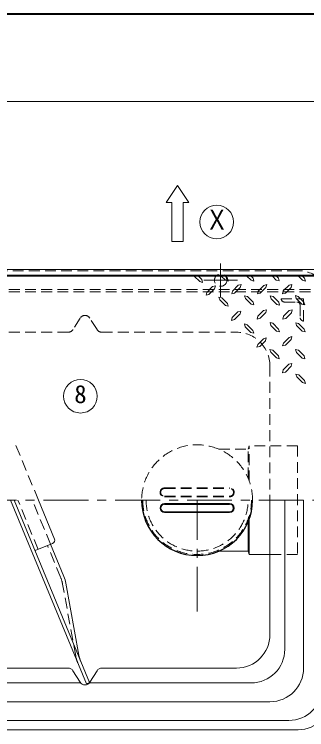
# Model space of a CAD drawing. Units: millimetres at full size, sheet at 1:8; details may follow other scales. Extents: x -1669 to 1571, y -1130 to 1118.
# Drawn here: x -682 to -421, y 479 to 1118 of the extents above; entities that cross this region are included whole.
import ezdxf
from ezdxf.enums import TextEntityAlignment as Align

# ---------------------------------------------------------------- set-up
doc = ezdxf.new("R2010")
doc.units = ezdxf.units.MM
doc.header["$LTSCALE"] = 8
doc.linetypes.add('CHAIN1', pattern=[8, 5, -1, 1, -1])
doc.linetypes.add('DASHED1', pattern=[1.8, 1.2, -0.6])
doc.layers.add('0-0_ﾚｲﾔ1', color=4, linetype='Continuous', lineweight=9)
doc.styles.add('ＭＳ ゴシック', font='')
doc.styles.get('ＭＳ ゴシック').set_extended_font_data('MS Gothic')

msp = doc.modelspace()

# ---------------------------------------------------------------- linework, layer by layer
at = {"layer": '0-0_ﾚｲﾔ1', "color": 1, "lineweight": 40}
msp.add_line((1571.448, 1118.218), (-1668.552, 1118.218), dxfattribs=at)
at = {"layer": '0-0_ﾚｲﾔ1'}
for p, q in [((-1109.552, 1040.218), (-397.552, 1040.218)), ((-521.11, 884.218), (-516.253, 879.477)), ((-496.967, 884.218), (-493.351, 880.602)), ((-493.271, 884.218), (-491.503, 882.45)), ((-491.503, 882.45), (-490.78, 879.959)), ((-474.066, 884.218), (-470.45, 880.602)), ((-470.289, 884.218), (-468.521, 882.45)), ((-468.521, 882.45), (-467.878, 879.879)), ((-451.43, 884.218), (-448.03, 880.682)), ((-447.789, 884.218), (-446.101, 882.531)), ((-446.101, 882.531), (-445.458, 880.04)), ((-428.182, 884.218), (-424.566, 880.602)), ((-424.485, 884.218), (-422.717, 882.45)), ((-422.717, 882.45), (-421.994, 879.879)), ((-490.78, 879.959), (-493.351, 880.602)), ((-467.878, 879.879), (-470.45, 880.602)), ((-445.458, 880.04), (-448.03, 880.682)), ((-421.994, 879.879), (-424.566, 880.602)), ((-509.905, 869.834), (-510.548, 867.343)), ((-507.976, 867.986), (-502.914, 873.048)), ((-487.003, 871.04), (-487.646, 868.548)), ((-485.075, 869.191), (-487.646, 868.548)), ((-485.075, 869.191), (-480.012, 874.254)), ((-464.101, 870.959), (-464.744, 868.468)), ((-462.173, 869.111), (-464.744, 868.468)), ((-462.173, 869.111), (-457.11, 874.173)), ((-441.682, 871.12), (-442.325, 868.629)), ((-439.753, 869.272), (-442.325, 868.629)), ((-439.753, 869.272), (-434.691, 874.334)), ((-507.976, 867.986), (-510.548, 867.343)), ((-498.414, 863.084), (-499.057, 865.656)), ((-496.566, 865.013), (-499.057, 865.656)), ((-498.414, 863.084), (-493.351, 858.022)), ((-496.566, 865.013), (-491.503, 859.87)), ((-475.512, 864.29), (-476.155, 866.861)), ((-473.664, 866.218), (-476.155, 866.861)), ((-475.512, 864.29), (-470.45, 859.227)), ((-473.664, 866.218), (-468.601, 861.075)), ((-452.61, 864.209), (-453.253, 866.781)), ((-450.762, 866.138), (-453.253, 866.781)), ((-452.61, 864.209), (-447.548, 859.147)), ((-450.762, 866.138), (-445.7, 860.995)), ((-430.191, 864.37), (-430.833, 866.941)), ((-428.342, 866.298), (-430.833, 866.941)), ((-430.191, 864.37), (-425.128, 859.307)), ((-428.342, 866.298), (-423.28, 861.156)), ((-490.78, 857.379), (-493.351, 858.022)), ((-491.503, 859.87), (-490.78, 857.379)), ((-467.878, 858.584), (-470.45, 859.227)), ((-468.601, 861.075), (-467.878, 858.584)), ((-444.976, 858.504), (-447.548, 859.147)), ((-445.7, 860.995), (-444.976, 858.504)), ((-422.557, 858.665), (-425.128, 859.307)), ((-423.28, 861.156), (-422.557, 858.665)), ((-485.316, 845.486), (-480.253, 850.548)), ((-462.414, 846.691), (-457.351, 851.754)), ((-439.512, 846.611), (-434.45, 851.673)), ((-487.244, 847.334), (-487.887, 844.843)), ((-485.316, 845.486), (-487.887, 844.843)), ((-464.342, 848.54), (-464.985, 846.048)), ((-462.414, 846.691), (-464.985, 846.048)), ((-441.441, 848.459), (-442.083, 845.968)), ((-439.512, 846.611), (-442.083, 845.968)), ((-475.673, 839.057), (-476.316, 841.629)), ((-473.825, 840.986), (-476.316, 841.629)), ((-475.673, 839.057), (-470.61, 833.995)), ((-473.825, 840.986), (-468.762, 835.843)), ((-452.771, 840.263), (-453.414, 842.834)), ((-450.923, 842.191), (-453.414, 842.834)), ((-452.771, 840.263), (-447.708, 835.2)), ((-450.923, 842.191), (-445.86, 837.048)), ((-429.869, 840.182), (-430.512, 842.754)), ((-428.021, 842.111), (-430.512, 842.754)), ((-429.869, 840.182), (-424.807, 835.12)), ((-428.021, 842.111), (-422.958, 836.968)), ((-468.039, 833.352), (-470.61, 833.995)), ((-468.762, 835.843), (-468.039, 833.352)), ((-445.137, 834.557), (-447.708, 835.2)), ((-445.86, 837.048), (-445.137, 834.557)), ((-422.235, 834.477), (-424.807, 835.12)), ((-422.958, 836.968), (-422.235, 834.477)), ((-462.575, 821.459), (-457.512, 826.522)), ((-441.601, 824.513), (-442.244, 822.022)), ((-439.673, 822.665), (-434.61, 827.727)), ((-464.503, 823.307), (-465.146, 820.816)), ((-462.575, 821.459), (-465.146, 820.816)), ((-452.932, 816.316), (-453.575, 818.888)), ((-451.083, 818.245), (-453.575, 818.888)), ((-451.083, 818.245), (-446.021, 813.102)), ((-439.673, 822.665), (-442.244, 822.022)), ((-430.03, 816.236), (-430.673, 818.807)), ((-428.182, 818.165), (-430.673, 818.807)), ((-428.182, 818.165), (-423.119, 813.022)), ((-452.932, 816.316), (-447.869, 811.254)), ((-446.021, 813.102), (-445.298, 810.611)), ((-430.03, 816.236), (-424.967, 811.173)), ((-423.119, 813.022), (-422.396, 810.531)), ((-445.298, 810.611), (-447.869, 811.254)), ((-422.396, 810.531), (-424.967, 811.173)), ((-441.762, 800.566), (-442.405, 798.075)), ((-439.833, 798.718), (-434.771, 803.781)), ((-439.833, 798.718), (-442.405, 798.075)), ((-427.78, 796.227), (-430.351, 796.87)), ((-429.628, 794.298), (-430.351, 796.87)), ((-429.628, 794.298), (-424.566, 789.316)), ((-427.78, 796.227), (-422.717, 791.165)), ((-421.994, 788.593), (-424.566, 789.316)), ((-422.717, 791.165), (-421.994, 788.593)), ((-440.341, 551.007), (-440.341, 684.218)), ((-547.566, 681.218), (-489.538, 681.218)), ((-547.566, 673.218), (-489.538, 673.218)), ((-472.052, 667.248), (-472.052, 635.718)), ((-637.418, 616.16), (-649.243, 644.85)), ((-499.059, 638.718), (-473.052, 638.718)), ((-453.552, 635.718), (-472.052, 635.718)), ((-623.968, 545.915), (-635.638, 610.095)), ((-622.384, 521.007), (-884.72, 521.007)), ((-470.341, 521.007), (-614.72, 521.007)), ((-436.764, 487.43), (-1070.341, 487.43))]:
    msp.add_line(p, q, dxfattribs=at)
at = {"layer": '0-0_ﾚｲﾔ1', "color": 7, "lineweight": 18}
for p, q in [((-536.052, 965.218), (-546.052, 950.218)), ((-526.052, 950.218), (-536.052, 965.218)), ((-541.052, 950.218), (-546.052, 950.218)), ((-526.052, 950.218), (-531.052, 950.218)), ((-531.052, 950.218), (-531.052, 915.218)), ((-397.552, 890.218), (-1109.552, 890.218)), ((-402.552, 885.218), (-1104.552, 885.218)), ((-684.938, 684.218), (-617.298, 520.112)), ((-645.763, 649.529), (-660.061, 684.218)), ((-453.552, 564.218), (-453.552, 684.218)), ((-647.393, 645.612), (-663.111, 639.134)), ((-633.552, 534.218), (-873.552, 534.218)), ((-622.777, 521.544), (-629.327, 531.892)), ((-607.777, 531.892), (-614.327, 521.544)), ((-603.552, 534.218), (-483.552, 534.218)), ((-428.552, 479.218), (-1078.552, 479.218))]:
    msp.add_line(p, q, dxfattribs=at)
at = {"layer": '0-0_ﾚｲﾔ1', "linetype": 'CHAIN1'}
for p, q in [((-497.552, 865.718), (-497.552, 895.718)), ((-482.552, 880.718), (-512.552, 880.718)), ((-1359.552, 684.218), (-98.552, 684.218)), ((-518.552, 584.718), (-518.552, 684.218))]:
    msp.add_line(p, q, dxfattribs=at)
at = {"layer": '0-0_ﾚｲﾔ1', "linetype": 'DASHED1'}
for p, q in [((-428.552, 889.218), (-1078.552, 889.218)), ((-417.552, 872.518), (-1089.552, 872.518)), ((-417.552, 870.218), (-1089.552, 870.218)), ((-622.777, 846.892), (-629.327, 836.544)), ((-607.777, 836.544), (-614.327, 846.892)), ((-633.552, 834.218), (-873.552, 834.218)), ((-603.552, 834.218), (-483.552, 834.218)), ((-453.552, 804.218), (-453.552, 684.218)), ((-660.061, 684.218), (-681.583, 736.436)), ((-499.059, 729.718), (-473.052, 729.718)), ((-472.052, 701.189), (-472.052, 732.718)), ((-429.052, 732.718), (-472.052, 732.718)), ((-429.052, 732.718), (-429.052, 635.718)), ((-547.566, 695.218), (-489.538, 695.218)), ((-547.566, 694.718), (-489.538, 694.718)), ((-660.337, 640.277), (-678.448, 684.218)), ((-649.243, 644.85), (-665.469, 684.218)), ((-547.566, 687.718), (-489.538, 687.718)), ((-547.566, 687.218), (-489.538, 687.218)), ((-640.312, 615.311), (-652.016, 643.707)), ((-429.052, 635.718), (-453.552, 635.718)), ((-626.863, 545.065), (-638.533, 609.246))]:
    msp.add_line(p, q, dxfattribs=at)
at = {"layer": '0-0_ﾚｲﾔ1', "color": 5, "lineweight": 25}
for p, q in [((-403.552, 884.218), (-1103.552, 884.218)), ((-547.566, 680.718), (-489.538, 680.718)), ((-547.566, 673.718), (-489.538, 673.718))]:
    msp.add_line(p, q, dxfattribs=at)
at = {"layer": '0-0_ﾚｲﾔ1', "color": 7, "linetype": 'DASHED1', "lineweight": 18}
for p, q in [((-443.552, 864.218), (-423.552, 864.218)), ((-423.552, 844.218), (-423.552, 864.218)), ((-440.552, 861.218), (-429.552, 861.218)), ((-426.552, 858.218), (-426.552, 847.218))]:
    msp.add_line(p, q, dxfattribs=at)
at = {"layer": '0-0_ﾚｲﾔ1', "color": 3, "lineweight": 18}
for p, q in [((-423.552, 534.218), (-423.552, 684.218)), ((-453.552, 504.218), (-1053.552, 504.218))]:
    msp.add_line(p, q, dxfattribs=at)
at = {"layer": '0-0_ﾚｲﾔ1', "color": 7, "lineweight": 18}
for points in [[(-541.052, 950.218), (-541.052, 915.218), (-531.052, 915.218)], [(-681.693, 684.218), (-614.525, 521.255), (-617.298, 520.112)]]:
    msp.add_lwpolyline(points, dxfattribs=at)
at = {"layer": '0-0_ﾚｲﾔ1'}
for points in [[(-517.298, 884.218), (-514.405, 881.325), (-513.682, 878.754), (-516.253, 879.477)], [(-509.905, 869.834), (-504.762, 874.977), (-502.271, 875.62), (-502.914, 873.048)], [(-487.003, 871.04), (-481.86, 876.182), (-479.369, 876.825), (-480.012, 874.254)], [(-464.101, 870.959), (-458.958, 876.102), (-456.467, 876.745), (-457.11, 874.173)], [(-441.682, 871.12), (-436.539, 876.263), (-434.048, 876.906), (-434.691, 874.334)], [(-487.244, 847.334), (-482.101, 852.477), (-479.61, 853.12), (-480.253, 850.548)], [(-464.342, 848.54), (-459.2, 853.682), (-456.708, 854.325), (-457.351, 851.754)], [(-441.441, 848.459), (-436.298, 853.602), (-433.807, 854.245), (-434.45, 851.673)], [(-464.503, 823.307), (-459.36, 828.45), (-456.869, 829.093), (-457.512, 826.522)], [(-441.601, 824.513), (-436.458, 829.656), (-433.967, 830.298), (-434.61, 827.727)], [(-441.762, 800.566), (-436.619, 805.709), (-434.128, 806.352), (-434.771, 803.781)], [(-473.052, 664.724), (-473.052, 638.718), (-472.052, 635.718)]]:
    msp.add_lwpolyline(points, dxfattribs=at)
at = {"layer": '0-0_ﾚｲﾔ1', "linetype": 'DASHED1'}
msp.add_lwpolyline([(-473.052, 703.712), (-473.052, 729.718), (-472.052, 732.718)], dxfattribs=at)
at = {"layer": '0-0_ﾚｲﾔ1', "color": 7, "lineweight": 18}
for centre in [(-501.052, 932.718), (-622.6, 777.089)]:
    msp.add_circle(centre, 15, dxfattribs=at)
at = {"layer": '0-0_ﾚｲﾔ1', "linetype": 'DASHED1'}
msp.add_circle((-497.552, 880.718), 5.5, dxfattribs=at)
for centre, radius, start, end in [((-428.552, 859.218), 30, 0, 90), ((-618.552, 844.218), 5, 32.33353, 147.66647), ((-633.552, 839.218), 5, 270, 327.66647), ((-603.552, 839.218), 5, 212.33353, 270), ((-483.552, 804.218), 30, 0, 90), ((-518.552, 684.218), 49.5, 0, 180), ((-547.566, 691.218), 4, 90, 270), ((-547.566, 691.218), 3.5, 90, 270), ((-489.538, 691.218), 4, 270, 90), ((-489.538, 691.218), 3.5, 270, 90), ((-668.049, 603.879), 30, 10.30511, 22.39987), ((-597.347, 550.432), 30, 190.30511, 202.39987)]:
    msp.add_arc(centre, radius, start, end, dxfattribs=at)
at = {"layer": '0-0_ﾚｲﾔ1', "color": 7, "linetype": 'DASHED1', "lineweight": 18}
for centre, radius, start, end in [((-440.552, 864.218), 3, 180, 270), ((-429.552, 858.218), 3, 0, 90), ((-423.552, 847.218), 3, 180, 270), ((-518.552, 684.218), 48.5, 180, 0), ((-518.552, 684.218), 45.5, 180, 0)]:
    msp.add_arc(centre, radius, start, end, dxfattribs=at)
at = {"layer": '0-0_ﾚｲﾔ1', "color": 5, "lineweight": 25}
for centre, radius, start, end in [((-518.552, 684.218), 49.5, 180, 0), ((-547.566, 677.218), 3.5, 90, 270), ((-489.538, 677.218), 3.5, 270, 90)]:
    msp.add_arc(centre, radius, start, end, dxfattribs=at)
at = {"layer": '0-0_ﾚｲﾔ1'}
for centre, radius, start, end in [((-547.566, 677.218), 4, 90, 270), ((-489.538, 677.218), 4, 270, 90), ((-665.154, 604.728), 30, 10.30511, 22.39987), ((-470.341, 551.007), 30, 270, 0), ((-594.452, 551.281), 30, 190.30511, 202.39987), ((-436.764, 517.43), 30, 270, 0)]:
    msp.add_arc(centre, radius, start, end, dxfattribs=at)
at = {"layer": '0-0_ﾚｲﾔ1', "color": 7, "lineweight": 18}
for centre, radius, start, end in [((-648.537, 648.386), 3, 292.39987, 22.39987), ((-483.552, 564.218), 30, 270, 0), ((-633.552, 529.218), 5, 32.33353, 90), ((-603.552, 529.218), 5, 90, 147.66647), ((-618.552, 524.218), 5, 212.33353, 327.66647), ((-428.552, 509.218), 30, 270, 0)]:
    msp.add_arc(centre, radius, start, end, dxfattribs=at)
at = {"layer": '0-0_ﾚｲﾔ1', "color": 3, "lineweight": 18}
msp.add_arc((-453.552, 534.218), 30, 270, 0, dxfattribs=at)

# ---------------------------------------------------------------- texts
at = {"layer": '0-0_ﾚｲﾔ1', "color": 7, "style": 'ＭＳ ゴシック', "width": 0.85}
msp.add_text('Ｘ', height=17.6, dxfattribs=at).set_placement((-511.052, 920.718), align=Align.BOTTOM_LEFT)
at = {"layer": '0-0_ﾚｲﾔ1', "color": 7, "style": 'ＭＳ ゴシック'}
msp.add_text('8', height=16.13, dxfattribs=at).set_placement((-628.1, 766.089), align=Align.BOTTOM_LEFT)

doc.saveas('drawing.dxf')
